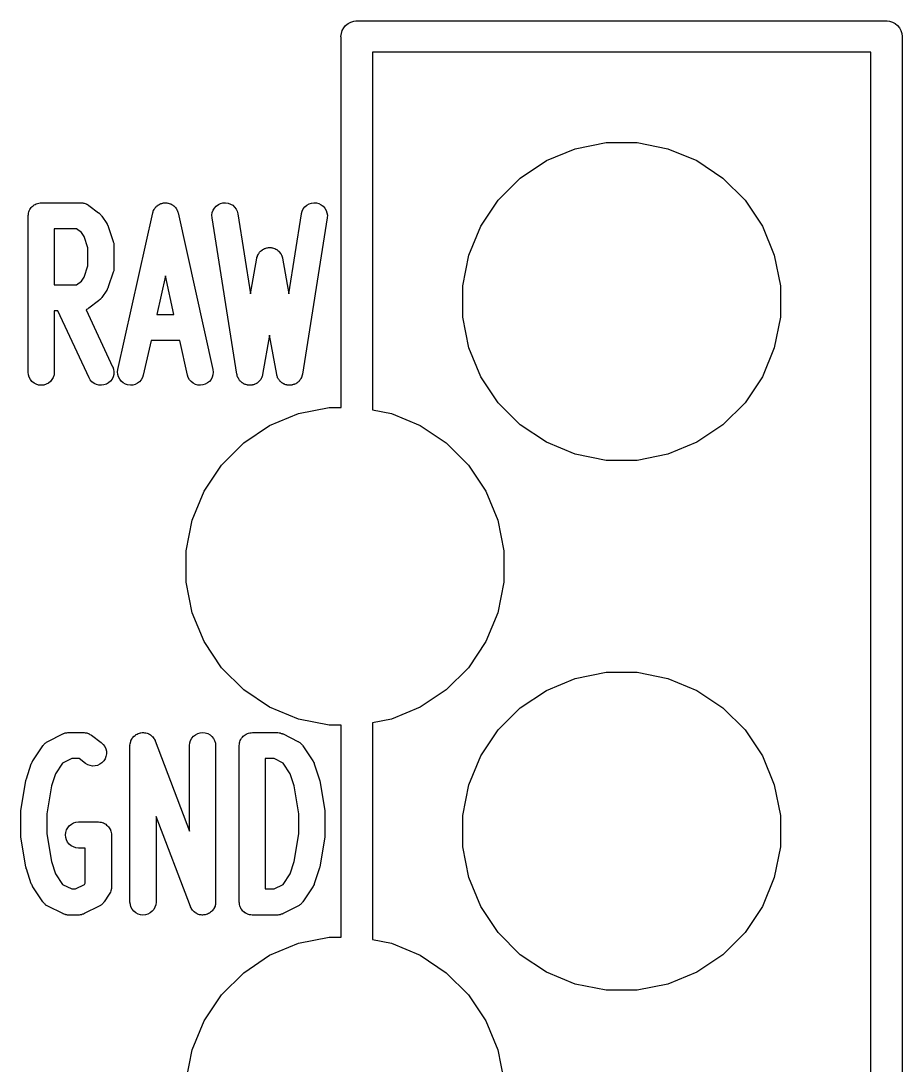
# Model space of a CAD drawing. Extents: x 85 to 230, y -161 to -76.
# Drawn here: x 207.44 to 211.67, y -80.86 to -75.86 of the extents above; entities that cross this region are included whole.
import ezdxf

# ---------------------------------------------------------------- set-up
doc = ezdxf.new("R2010")
doc.units = 0
doc.header["$MEASUREMENT"] = 0
doc.layers.add('BLACK', color=7, linetype='CONTINUOUS')

msp = doc.modelspace()

# ---------------------------------------------------------------- linework, layer by layer
at = {"layer": 'BLACK', "linetype": 'CONTINUOUS'}
for p, q in [((208.978, -75.9158), (208.982, -75.9017)), ((208.982, -75.9017), (208.989, -75.8886)), ((208.989, -75.8886), (208.998, -75.8772)), ((208.998, -75.8772), (209.01, -75.8678)), ((209.01, -75.8678), (209.023, -75.8609)), ((209.023, -75.8609), (209.037, -75.8566)), ((209.037, -75.8566), (209.048, -75.8555)), ((209.048, -75.8555), (209.052, -75.8551)), ((209.052, -75.8551), (209.055, -75.8555)), ((209.055, -75.8555), (211.588, -75.8555)), ((211.588, -75.8555), (211.592, -75.8551)), ((211.592, -75.8551), (211.595, -75.8555)), ((211.595, -75.8555), (211.606, -75.8566)), ((211.606, -75.8566), (211.621, -75.8609)), ((211.621, -75.8609), (211.634, -75.8678)), ((211.634, -75.8678), (211.645, -75.8772)), ((211.645, -75.8772), (211.654, -75.8886)), ((211.654, -75.8886), (211.661, -75.9017)), ((211.661, -75.9017), (211.666, -75.9158)), ((208.976, -75.9305), (208.978, -75.9158)), ((208.977, -75.9342), (208.976, -75.9305)), ((208.977, -77.7085), (208.977, -75.9342)), ((211.666, -75.9158), (211.667, -75.9305)), ((211.667, -75.9305), (211.667, -75.9342)), ((211.667, -75.9342), (211.667, -106.407)), ((209.127, -76.0055), (209.127, -77.7197)), ((211.517, -76.0055), (209.127, -76.0055)), ((211.517, -106.336), (211.517, -76.0055)), ((210.099, -76.4678), (210.247, -76.4385)), ((210.247, -76.4385), (210.397, -76.4385)), ((210.397, -76.4385), (210.544, -76.4678)), ((209.961, -76.5252), (210.099, -76.4678)), ((210.544, -76.4678), (210.683, -76.5252)), ((209.836, -76.6086), (209.961, -76.5252)), ((210.683, -76.5252), (210.807, -76.6086)), ((209.73, -76.7148), (209.836, -76.6086)), ((210.807, -76.6086), (210.914, -76.7148)), ((207.487, -76.7545), (207.491, -76.75)), ((207.491, -76.75), (207.495, -76.7454)), ((207.495, -76.7451), (207.5, -76.7414)), ((207.495, -76.7453), (207.495, -76.7451)), ((207.495, -76.7454), (207.495, -76.7453)), ((207.5, -76.7414), (207.504, -76.7377)), ((207.504, -76.7376), (207.505, -76.7375)), ((207.504, -76.7377), (207.504, -76.7376)), ((207.505, -76.7375), (207.51, -76.7348)), ((207.51, -76.7348), (207.515, -76.732)), ((207.515, -76.7318), (207.521, -76.7302)), ((207.515, -76.7319), (207.515, -76.7318)), ((207.515, -76.732), (207.515, -76.7319)), ((207.521, -76.7302), (207.527, -76.7285)), ((207.527, -76.7284), (207.533, -76.7279)), ((207.527, -76.7285), (207.527, -76.7284)), ((207.527, -76.7285), (207.527, -76.7285)), ((207.533, -76.7279), (207.539, -76.7273)), ((207.539, -76.7273), (207.729, -76.7273)), ((207.729, -76.7273), (207.73, -76.7273)), ((207.73, -76.7273), (207.732, -76.7275)), ((207.732, -76.7275), (207.733, -76.7274)), ((207.733, -76.7274), (207.738, -76.7281)), ((207.738, -76.7281), (207.742, -76.7287)), ((207.742, -76.7287), (207.744, -76.7291)), ((207.744, -76.7291), (207.745, -76.7293)), ((207.745, -76.7293), (207.749, -76.7309)), ((207.749, -76.7309), (207.754, -76.7323)), ((207.754, -76.7323), (207.755, -76.733)), ((207.755, -76.733), (207.756, -76.7335)), ((207.756, -76.7335), (207.76, -76.7359)), ((207.76, -76.7359), (207.765, -76.7382)), ((207.765, -76.7382), (207.766, -76.7391)), ((207.766, -76.7391), (207.767, -76.7398)), ((207.767, -76.7398), (207.814, -76.7755)), ((208.083, -76.7533), (208.086, -76.7498)), ((208.083, -76.7546), (208.083, -76.7533)), ((208.086, -76.7498), (208.089, -76.7462)), ((208.089, -76.7462), (208.09, -76.7452)), ((208.09, -76.7452), (208.091, -76.7441)), ((208.091, -76.7441), (208.095, -76.7413)), ((208.095, -76.7413), (208.099, -76.7383)), ((208.099, -76.7383), (208.1, -76.7376)), ((208.1, -76.7376), (208.101, -76.7367)), ((208.101, -76.7367), (208.105, -76.7347)), ((208.105, -76.7347), (208.109, -76.7324)), ((208.109, -76.7324), (208.111, -76.732)), ((208.111, -76.732), (208.112, -76.7313)), ((208.112, -76.7313), (208.117, -76.7301)), ((208.117, -76.7301), (208.121, -76.7287)), ((208.121, -76.7287), (208.122, -76.7285)), ((208.122, -76.7285), (208.124, -76.7281)), ((208.124, -76.7281), (208.128, -76.7278)), ((208.128, -76.7278), (208.133, -76.7273)), ((208.133, -76.7273), (208.135, -76.7274)), ((208.135, -76.7274), (208.136, -76.7273)), ((208.136, -76.7273), (208.141, -76.7279)), ((208.141, -76.7279), (208.145, -76.7283)), ((208.145, -76.7283), (208.147, -76.7287)), ((208.147, -76.7287), (208.148, -76.7289)), ((208.148, -76.7289), (208.152, -76.7304)), ((208.152, -76.7304), (208.157, -76.7316)), ((208.157, -76.7316), (208.158, -76.7323)), ((208.158, -76.7323), (208.16, -76.7328)), ((208.16, -76.7328), (208.164, -76.7351)), ((208.164, -76.7351), (208.168, -76.7372)), ((208.168, -76.7372), (208.169, -76.7381)), ((208.169, -76.7381), (208.17, -76.7388)), ((208.17, -76.7388), (208.174, -76.7419)), ((208.174, -76.7419), (208.177, -76.7447)), ((208.177, -76.7447), (208.178, -76.7458)), ((208.178, -76.7458), (208.179, -76.7468)), ((208.179, -76.7468), (208.182, -76.7505)), ((208.182, -76.7505), (208.185, -76.754)), ((208.363, -76.763), (208.37, -76.7525)), ((208.37, -76.7525), (208.378, -76.7435)), ((208.378, -76.7435), (208.388, -76.7362)), ((208.388, -76.7362), (208.399, -76.731)), ((208.399, -76.731), (208.41, -76.728)), ((208.41, -76.728), (208.423, -76.7274)), ((208.423, -76.7274), (208.435, -76.7291)), ((208.435, -76.7291), (208.446, -76.7331)), ((208.446, -76.7331), (208.457, -76.7393)), ((208.457, -76.7393), (208.466, -76.7475)), ((208.466, -76.7475), (208.473, -76.7572)), ((208.795, -76.7565), (208.803, -76.7468)), ((208.803, -76.7468), (208.812, -76.7388)), ((208.812, -76.7388), (208.823, -76.7328)), ((208.823, -76.7328), (208.834, -76.7289)), ((208.834, -76.7289), (208.846, -76.7273)), ((208.846, -76.7273), (208.859, -76.7281)), ((208.859, -76.7281), (208.87, -76.7313)), ((208.87, -76.7313), (208.881, -76.7367)), ((208.881, -76.7367), (208.891, -76.7441)), ((208.891, -76.7441), (208.899, -76.7533)), ((208.899, -76.7533), (208.905, -76.7638)), ((209.646, -76.8396), (209.73, -76.7148)), ((210.914, -76.7148), (210.997, -76.8396)), ((207.476, -76.7889), (207.477, -76.783)), ((207.476, -76.7893), (207.476, -76.7889)), ((207.476, -76.7894), (207.476, -76.7893)), ((207.476, -76.7898), (207.476, -76.7894)), ((207.476, -76.7894), (207.476, -76.7894)), ((207.476, -77.5398), (207.476, -76.7898)), ((207.477, -76.783), (207.478, -76.7772)), ((207.478, -76.7768), (207.479, -76.7712)), ((207.478, -76.777), (207.478, -76.7768)), ((207.478, -76.7772), (207.478, -76.777)), ((207.479, -76.7712), (207.481, -76.7656)), ((207.481, -76.7652), (207.484, -76.76)), ((207.481, -76.7654), (207.481, -76.7652)), ((207.481, -76.7656), (207.481, -76.7654)), ((207.484, -76.76), (207.487, -76.7548)), ((207.487, -76.7547), (207.487, -76.7545)), ((207.487, -76.7548), (207.487, -76.7547)), ((207.814, -76.7755), (207.815, -76.776)), ((207.815, -76.776), (207.818, -76.7788)), ((207.818, -76.7788), (207.821, -76.7814)), ((207.821, -76.7814), (207.823, -76.783)), ((207.823, -76.783), (207.824, -76.7844)), ((207.824, -76.7844), (207.826, -76.7877)), ((207.826, -76.7877), (207.829, -76.7908)), ((207.829, -76.7908), (207.853, -76.8266)), ((207.906, -77.5262), (208.073, -76.7762)), ((208.073, -76.7754), (208.075, -76.771)), ((208.073, -76.7762), (208.073, -76.7754)), ((208.075, -76.771), (208.076, -76.7665)), ((208.076, -76.7665), (208.077, -76.7652)), ((208.077, -76.7638), (208.08, -76.7598)), ((208.077, -76.7652), (208.077, -76.7638)), ((208.08, -76.7598), (208.082, -76.7557)), ((208.082, -76.7557), (208.083, -76.7546)), ((208.185, -76.754), (208.186, -76.7553)), ((208.186, -76.7553), (208.187, -76.7564)), ((208.187, -76.7564), (208.189, -76.7606)), ((208.189, -76.7606), (208.191, -76.7646)), ((208.191, -76.7646), (208.192, -76.766)), ((208.192, -76.766), (208.192, -76.7673)), ((208.192, -76.7673), (208.194, -76.7718)), ((208.194, -76.7718), (208.195, -76.7762)), ((208.195, -76.7762), (208.362, -77.5262)), ((208.357, -76.7865), (208.359, -76.7745)), ((208.358, -76.7987), (208.357, -76.7865)), ((208.358, -76.7996), (208.358, -76.7987)), ((208.477, -77.5496), (208.358, -76.7996)), ((208.359, -76.7745), (208.363, -76.763)), ((208.473, -76.7572), (208.478, -76.7682)), ((208.478, -76.7682), (208.482, -76.78)), ((208.482, -76.78), (208.542, -77.1631)), ((208.726, -77.1631), (208.787, -76.78)), ((208.787, -76.7791), (208.79, -76.7674)), ((208.787, -76.78), (208.787, -76.7791)), ((208.79, -76.7674), (208.795, -76.7565)), ((208.91, -76.7996), (208.791, -77.5496)), ((208.905, -76.7638), (208.909, -76.7753)), ((208.909, -76.7753), (208.911, -76.7874)), ((208.911, -76.7874), (208.91, -76.7996)), ((207.601, -76.8523), (207.601, -77.1202)), ((207.708, -76.8523), (207.601, -76.8523)), ((207.731, -76.8691), (207.708, -76.8523)), ((207.853, -76.8266), (207.853, -76.8273)), ((207.853, -76.8273), (207.854, -76.8289)), ((207.854, -76.8289), (207.855, -76.8303)), ((207.855, -76.8303), (207.857, -76.8343)), ((207.857, -76.8343), (207.859, -76.8381)), ((207.859, -76.8381), (207.859, -76.8398)), ((207.859, -76.8398), (207.86, -76.8415)), ((207.86, -76.8415), (207.884, -76.9129)), ((209.589, -76.9782), (209.646, -76.8396)), ((210.997, -76.8396), (211.054, -76.9782)), ((207.744, -76.8889), (207.731, -76.8691)), ((207.762, -76.9428), (207.744, -76.8889)), ((207.762, -77.0297), (207.762, -76.9428)), ((207.884, -76.9129), (207.884, -76.9137)), ((207.884, -76.9137), (207.885, -76.9171)), ((207.885, -76.9171), (207.886, -76.9205)), ((207.886, -76.9205), (207.886, -76.9231)), ((207.886, -76.9231), (207.887, -76.9256)), ((207.887, -76.9256), (207.887, -76.9292)), ((207.887, -76.9292), (207.887, -76.9327)), ((207.887, -76.9327), (207.887, -77.0398)), ((208.595, -76.9556), (208.599, -76.9525)), ((208.599, -76.9525), (208.6, -76.9519)), ((208.6, -76.9519), (208.601, -76.9511)), ((208.601, -76.9511), (208.605, -76.949)), ((208.605, -76.949), (208.61, -76.9466)), ((208.61, -76.9466), (208.611, -76.9462)), ((208.611, -76.9462), (208.612, -76.9457)), ((208.612, -76.9457), (208.616, -76.9444)), ((208.616, -76.9444), (208.621, -76.9429)), ((208.621, -76.9429), (208.622, -76.9428)), ((208.622, -76.9428), (208.624, -76.9425)), ((208.624, -76.9425), (208.628, -76.9421)), ((208.628, -76.9421), (208.633, -76.9416)), ((208.633, -76.9416), (208.635, -76.9417)), ((208.635, -76.9417), (208.636, -76.9416)), ((208.636, -76.9416), (208.641, -76.9422)), ((208.641, -76.9422), (208.645, -76.9426)), ((208.645, -76.9426), (208.647, -76.943)), ((208.647, -76.943), (208.648, -76.9431)), ((208.648, -76.9431), (208.652, -76.9447)), ((208.652, -76.9447), (208.657, -76.946)), ((208.657, -76.946), (208.658, -76.9466)), ((208.658, -76.9466), (208.659, -76.9469)), ((208.659, -76.9469), (208.664, -76.9494)), ((208.664, -76.9494), (208.668, -76.9516)), ((208.668, -76.9516), (208.669, -76.9524)), ((208.669, -76.9524), (208.67, -76.953)), ((208.67, -76.953), (208.674, -76.9561)), ((208.542, -77.1631), (208.573, -76.9931)), ((208.573, -76.9899), (208.575, -76.9853)), ((208.573, -76.9911), (208.573, -76.9899)), ((208.573, -76.9923), (208.573, -76.9911)), ((208.573, -76.9931), (208.573, -76.9923)), ((208.575, -76.9853), (208.576, -76.9806)), ((208.576, -76.9806), (208.577, -76.9795)), ((208.577, -76.9783), (208.58, -76.9741)), ((208.577, -76.9795), (208.577, -76.9783)), ((208.58, -76.9741), (208.582, -76.9698)), ((208.582, -76.9698), (208.583, -76.9688)), ((208.583, -76.9678), (208.586, -76.9641)), ((208.583, -76.9688), (208.583, -76.9678)), ((208.586, -76.9641), (208.589, -76.9603)), ((208.589, -76.9603), (208.59, -76.9595)), ((208.59, -76.9595), (208.591, -76.9586)), ((208.591, -76.9586), (208.595, -76.9556)), ((208.674, -76.9561), (208.678, -76.9592)), ((208.678, -76.9592), (208.678, -76.9601)), ((208.678, -76.9601), (208.679, -76.9609)), ((208.679, -76.9609), (208.682, -76.9647)), ((208.682, -76.9647), (208.685, -76.9685)), ((208.685, -76.9685), (208.686, -76.9696)), ((208.686, -76.9696), (208.687, -76.9705)), ((208.687, -76.9705), (208.689, -76.9749)), ((208.689, -76.9749), (208.691, -76.9791)), ((208.691, -76.9791), (208.692, -76.9803)), ((208.692, -76.9803), (208.692, -76.9814)), ((208.692, -76.9814), (208.694, -76.9861)), ((208.694, -76.9861), (208.695, -76.9907)), ((208.695, -76.9907), (208.695, -76.992)), ((208.695, -76.992), (208.696, -76.9931)), ((208.696, -76.9931), (208.726, -77.1631)), ((209.56, -77.1255), (209.589, -76.9782)), ((211.054, -76.9782), (211.084, -77.1255)), ((207.744, -77.0835), (207.762, -77.0297)), ((207.886, -77.0528), (207.885, -77.0561)), ((207.887, -77.0477), (207.886, -77.0502)), ((207.886, -77.0502), (207.886, -77.0528)), ((207.887, -77.0398), (207.887, -77.0407)), ((207.887, -77.0407), (207.887, -77.0442)), ((207.887, -77.0442), (207.887, -77.0477)), ((207.708, -77.1202), (207.731, -77.1034)), ((207.731, -77.1034), (207.744, -77.0835)), ((207.884, -77.0596), (207.86, -77.131)), ((207.885, -77.0561), (207.884, -77.0596)), ((208.134, -77.0779), (208.093, -77.263)), ((208.175, -77.263), (208.134, -77.0779)), ((207.601, -77.1202), (207.708, -77.1202)), ((207.853, -77.1459), (207.829, -77.1816)), ((207.854, -77.1443), (207.853, -77.1459)), ((207.855, -77.1429), (207.854, -77.1443)), ((207.856, -77.139), (207.855, -77.1429)), ((207.858, -77.1351), (207.856, -77.139)), ((207.859, -77.1334), (207.858, -77.1351)), ((207.86, -77.1318), (207.859, -77.1334)), ((207.86, -77.131), (207.86, -77.1318)), ((209.56, -77.2756), (209.56, -77.1255)), ((211.084, -77.1255), (211.084, -77.2756)), ((207.814, -77.1969), (207.767, -77.2327)), ((207.817, -77.1942), (207.814, -77.1969)), ((207.821, -77.1917), (207.817, -77.1942)), ((207.822, -77.1901), (207.821, -77.1917)), ((207.823, -77.1887), (207.822, -77.1901)), ((207.826, -77.1854), (207.823, -77.1887)), ((207.828, -77.1823), (207.826, -77.1854)), ((207.829, -77.1816), (207.828, -77.1823)), ((207.618, -77.2452), (207.601, -77.2452)), ((207.601, -77.2452), (207.601, -77.5398)), ((207.768, -77.5662), (207.618, -77.2452)), ((207.756, -77.2394), (207.754, -77.2398)), ((207.754, -77.2398), (207.754, -77.2401)), ((207.754, -77.2401), (207.881, -77.5134)), ((207.76, -77.2369), (207.756, -77.2394)), ((207.764, -77.2347), (207.76, -77.2369)), ((207.765, -77.2339), (207.764, -77.2347)), ((207.766, -77.2332), (207.765, -77.2339)), ((207.767, -77.2327), (207.766, -77.2332)), ((208.093, -77.263), (208.175, -77.263)), ((209.589, -77.4228), (209.56, -77.2756)), ((211.084, -77.2756), (211.054, -77.4228)), ((208.065, -77.388), (208.028, -77.5534)), ((208.203, -77.388), (208.065, -77.388)), ((208.24, -77.5534), (208.203, -77.388)), ((208.634, -77.3612), (208.6, -77.5507)), ((208.668, -77.5507), (208.634, -77.3612)), ((209.646, -77.5615), (209.589, -77.4228)), ((211.054, -77.4228), (210.997, -77.5615)), ((207.478, -77.5519), (207.476, -77.5398)), ((207.481, -77.5636), (207.478, -77.5519)), ((207.6, -77.5528), (207.596, -77.5644)), ((207.601, -77.5407), (207.6, -77.5528)), ((207.601, -77.5398), (207.601, -77.5407)), ((207.881, -77.5134), (207.882, -77.5142)), ((207.882, -77.5142), (207.885, -77.5257)), ((207.886, -77.55), (207.883, -77.5618)), ((207.885, -77.5257), (207.887, -77.5378)), ((207.887, -77.5378), (207.886, -77.55)), ((207.905, -77.5383), (207.906, -77.5262)), ((207.906, -77.5505), (207.905, -77.5383)), ((207.909, -77.5623), (207.906, -77.5505)), ((208.028, -77.5542), (208.024, -77.5657)), ((208.028, -77.5534), (208.028, -77.5542)), ((208.244, -77.5649), (208.24, -77.5534)), ((208.362, -77.5514), (208.359, -77.5631)), ((208.362, -77.5262), (208.362, -77.5271)), ((208.362, -77.5271), (208.363, -77.5392)), ((208.363, -77.5392), (208.362, -77.5514)), ((208.478, -77.5513), (208.477, -77.5496)), ((208.478, -77.5531), (208.478, -77.5513)), ((208.479, -77.5572), (208.478, -77.5531)), ((208.6, -77.5533), (208.599, -77.5551)), ((208.6, -77.5507), (208.6, -77.5516)), ((208.6, -77.5516), (208.6, -77.5533)), ((208.668, -77.5525), (208.668, -77.5507)), ((208.669, -77.5543), (208.668, -77.5525)), ((208.67, -77.5583), (208.669, -77.5543)), ((208.79, -77.554), (208.789, -77.5581)), ((208.791, -77.5505), (208.79, -77.5522)), ((208.79, -77.5522), (208.79, -77.554)), ((208.791, -77.5496), (208.791, -77.5505)), ((207.487, -77.5744), (207.481, -77.5636)), ((207.494, -77.5838), (207.487, -77.5744)), ((207.504, -77.5916), (207.494, -77.5838)), ((207.515, -77.5974), (207.504, -77.5916)), ((207.526, -77.601), (207.515, -77.5974)), ((207.538, -77.6023), (207.526, -77.601)), ((207.551, -77.6012), (207.538, -77.6023)), ((207.562, -77.5977), (207.551, -77.6012)), ((207.573, -77.5921), (207.562, -77.5977)), ((207.583, -77.5844), (207.573, -77.5921)), ((207.59, -77.5751), (207.583, -77.5844)), ((207.596, -77.5644), (207.59, -77.5751)), ((207.774, -77.5767), (207.768, -77.5662)), ((207.782, -77.5858), (207.774, -77.5767)), ((207.792, -77.5932), (207.782, -77.5858)), ((207.803, -77.5985), (207.792, -77.5932)), ((207.815, -77.6015), (207.803, -77.5985)), ((207.827, -77.6022), (207.815, -77.6015)), ((207.839, -77.6006), (207.827, -77.6022)), ((207.851, -77.5966), (207.839, -77.6006)), ((207.861, -77.5905), (207.851, -77.5966)), ((207.87, -77.5824), (207.861, -77.5905)), ((207.878, -77.5727), (207.87, -77.5824)), ((207.883, -77.5618), (207.878, -77.5727)), ((207.915, -77.5732), (207.909, -77.5623)), ((207.922, -77.5828), (207.915, -77.5732)), ((207.931, -77.5908), (207.922, -77.5828)), ((207.942, -77.5968), (207.931, -77.5908)), ((207.953, -77.6007), (207.942, -77.5968)), ((207.966, -77.6023), (207.953, -77.6007)), ((207.978, -77.6014), (207.966, -77.6023)), ((207.989, -77.5983), (207.978, -77.6014)), ((208, -77.5929), (207.989, -77.5983)), ((208.01, -77.5855), (208, -77.5929)), ((208.018, -77.5763), (208.01, -77.5855)), ((208.024, -77.5657), (208.018, -77.5763)), ((208.25, -77.5756), (208.244, -77.5649)), ((208.257, -77.5849), (208.25, -77.5756)), ((208.267, -77.5924), (208.257, -77.5849)), ((208.278, -77.598), (208.267, -77.5924)), ((208.29, -77.6013), (208.278, -77.598)), ((208.302, -77.6023), (208.29, -77.6013)), ((208.314, -77.6009), (208.302, -77.6023)), ((208.325, -77.5972), (208.314, -77.6009)), ((208.336, -77.5913), (208.325, -77.5972)), ((208.345, -77.5834), (208.336, -77.5913)), ((208.353, -77.5739), (208.345, -77.5834)), ((208.359, -77.5631), (208.353, -77.5739)), ((208.48, -77.5614), (208.479, -77.5572)), ((208.481, -77.563), (208.48, -77.5614)), ((208.482, -77.5647), (208.481, -77.563)), ((208.484, -77.5685), (208.482, -77.5647)), ((208.486, -77.5724), (208.484, -77.5685)), ((208.487, -77.5738), (208.486, -77.5724)), ((208.487, -77.5754), (208.487, -77.5738)), ((208.49, -77.5787), (208.487, -77.5754)), ((208.493, -77.5821), (208.49, -77.5787)), ((208.494, -77.5833), (208.493, -77.5821)), ((208.495, -77.5847), (208.494, -77.5833)), ((208.499, -77.5874), (208.495, -77.5847)), ((208.502, -77.5902), (208.499, -77.5874)), ((208.503, -77.5912), (208.502, -77.5902)), ((208.505, -77.5923), (208.503, -77.5912)), ((208.509, -77.5943), (208.505, -77.5923)), ((208.512, -77.5964), (208.509, -77.5943)), ((208.514, -77.597), (208.512, -77.5964)), ((208.516, -77.5979), (208.514, -77.597)), ((208.52, -77.5991), (208.516, -77.5979)), ((208.524, -77.6005), (208.52, -77.5991)), ((208.526, -77.6008), (208.524, -77.6005)), ((208.527, -77.6013), (208.526, -77.6008)), ((208.532, -77.6016), (208.527, -77.6013)), ((208.536, -77.6022), (208.532, -77.6016)), ((208.538, -77.6021), (208.536, -77.6022)), ((208.54, -77.6023), (208.538, -77.6021)), ((208.544, -77.6018), (208.54, -77.6023)), ((208.548, -77.6016), (208.544, -77.6018)), ((208.55, -77.6011), (208.548, -77.6016)), ((208.552, -77.6009), (208.55, -77.6011)), ((208.556, -77.5996), (208.552, -77.6009)), ((208.56, -77.5986), (208.556, -77.5996)), ((208.562, -77.5978), (208.56, -77.5986)), ((208.563, -77.5973), (208.562, -77.5978)), ((208.567, -77.5952), (208.563, -77.5973)), ((208.571, -77.5934), (208.567, -77.5952)), ((208.572, -77.5923), (208.571, -77.5934)), ((208.574, -77.5914), (208.572, -77.5923)), ((208.577, -77.5886), (208.574, -77.5914)), ((208.581, -77.5861), (208.577, -77.5886)), ((208.582, -77.5847), (208.581, -77.5861)), ((208.583, -77.5836), (208.582, -77.5847)), ((208.586, -77.5802), (208.583, -77.5836)), ((208.589, -77.577), (208.586, -77.5802)), ((208.59, -77.5755), (208.589, -77.577)), ((208.591, -77.5741), (208.59, -77.5755)), ((208.593, -77.5703), (208.591, -77.5741)), ((208.595, -77.5666), (208.593, -77.5703)), ((208.596, -77.5649), (208.595, -77.5666)), ((208.597, -77.5633), (208.596, -77.5649)), ((208.598, -77.5592), (208.597, -77.5633)), ((208.599, -77.5551), (208.598, -77.5592)), ((208.671, -77.5625), (208.67, -77.5583)), ((208.672, -77.5641), (208.671, -77.5625)), ((208.672, -77.5658), (208.672, -77.5641)), ((208.675, -77.5695), (208.672, -77.5658)), ((208.677, -77.5734), (208.675, -77.5695)), ((208.678, -77.5748), (208.677, -77.5734)), ((208.679, -77.5763), (208.678, -77.5748)), ((208.681, -77.5796), (208.679, -77.5763)), ((208.684, -77.583), (208.681, -77.5796)), ((208.685, -77.5841), (208.684, -77.583)), ((208.687, -77.5855), (208.685, -77.5841)), ((208.69, -77.5881), (208.687, -77.5855)), ((208.693, -77.5909), (208.69, -77.5881)), ((208.695, -77.5918), (208.693, -77.5909)), ((208.696, -77.5929), (208.695, -77.5918)), ((208.7, -77.5948), (208.696, -77.5929)), ((208.704, -77.5969), (208.7, -77.5948)), ((208.706, -77.5975), (208.704, -77.5969)), ((208.707, -77.5983), (208.706, -77.5975)), ((208.711, -77.5994), (208.707, -77.5983)), ((208.716, -77.6008), (208.711, -77.5994)), ((208.717, -77.601), (208.716, -77.6008)), ((208.719, -77.6015), (208.717, -77.601)), ((208.723, -77.6017), (208.719, -77.6015)), ((208.728, -77.6023), (208.723, -77.6017)), ((208.729, -77.6021), (208.728, -77.6023)), ((208.731, -77.6023), (208.729, -77.6021)), ((208.736, -77.6017), (208.731, -77.6023)), ((208.74, -77.6014), (208.736, -77.6017)), ((208.742, -77.6009), (208.74, -77.6014)), ((208.743, -77.6007), (208.742, -77.6009)), ((208.747, -77.5993), (208.743, -77.6007)), ((208.752, -77.5982), (208.747, -77.5993)), ((208.753, -77.5974), (208.752, -77.5982)), ((208.755, -77.5968), (208.753, -77.5974)), ((208.759, -77.5947), (208.755, -77.5968)), ((208.763, -77.5928), (208.759, -77.5947)), ((208.764, -77.5916), (208.763, -77.5928)), ((208.766, -77.5908), (208.764, -77.5916)), ((208.769, -77.5879), (208.766, -77.5908)), ((208.772, -77.5853), (208.769, -77.5879)), ((208.773, -77.5839), (208.772, -77.5853)), ((208.775, -77.5828), (208.773, -77.5839)), ((208.777, -77.5794), (208.775, -77.5828)), ((208.78, -77.5761), (208.777, -77.5794)), ((208.781, -77.5745), (208.78, -77.5761)), ((208.782, -77.5731), (208.781, -77.5745)), ((208.784, -77.5693), (208.782, -77.5731)), ((208.786, -77.5655), (208.784, -77.5693)), ((208.787, -77.5638), (208.786, -77.5655)), ((208.788, -77.5622), (208.787, -77.5638)), ((208.789, -77.5581), (208.788, -77.5622)), ((209.73, -77.6863), (209.646, -77.5615)), ((210.997, -77.5615), (210.914, -77.6863)), ((209.836, -77.7924), (209.73, -77.6863)), ((210.914, -77.6863), (210.807, -77.7924)), ((208.634, -77.7952), (208.773, -77.7378)), ((208.773, -77.7378), (208.92, -77.7085)), ((208.92, -77.7085), (208.977, -77.7085)), ((209.127, -77.7197), (209.218, -77.7378)), ((209.218, -77.7378), (209.356, -77.7952)), ((208.51, -77.8786), (208.634, -77.7952)), ((209.356, -77.7952), (209.481, -77.8786)), ((209.961, -77.8758), (209.836, -77.7924)), ((210.807, -77.7924), (210.683, -77.8758)), ((208.403, -77.9848), (208.51, -77.8786)), ((209.481, -77.8786), (209.587, -77.9848)), ((210.099, -77.9332), (209.961, -77.8758)), ((210.683, -77.8758), (210.544, -77.9332)), ((210.247, -77.9625), (210.099, -77.9332)), ((210.544, -77.9332), (210.397, -77.9625)), ((208.32, -78.1096), (208.403, -77.9848)), ((209.587, -77.9848), (209.671, -78.1096)), ((210.397, -77.9625), (210.247, -77.9625)), ((208.263, -78.2482), (208.32, -78.1096)), ((209.671, -78.1096), (209.728, -78.2482)), ((208.233, -78.3955), (208.263, -78.2482)), ((209.728, -78.2482), (209.757, -78.3955)), ((208.233, -78.5456), (208.233, -78.3955)), ((209.757, -78.3955), (209.757, -78.5456)), ((208.263, -78.6928), (208.233, -78.5456)), ((209.757, -78.5456), (209.728, -78.6928)), ((208.32, -78.8315), (208.263, -78.6928)), ((209.728, -78.6928), (209.671, -78.8315)), ((208.403, -78.9563), (208.32, -78.8315)), ((209.671, -78.8315), (209.587, -78.9563)), ((208.51, -79.0624), (208.403, -78.9563)), ((209.587, -78.9563), (209.481, -79.0624)), ((210.099, -79.0078), (210.247, -78.9785)), ((210.247, -78.9785), (210.397, -78.9785)), ((210.397, -78.9785), (210.544, -79.0078)), ((209.961, -79.0652), (210.099, -79.0078)), ((210.544, -79.0078), (210.683, -79.0652)), ((208.634, -79.1458), (208.51, -79.0624)), ((209.481, -79.0624), (209.356, -79.1458)), ((209.836, -79.1486), (209.961, -79.0652)), ((210.683, -79.0652), (210.807, -79.1486)), ((208.773, -79.2032), (208.634, -79.1458)), ((209.356, -79.1458), (209.218, -79.2032)), ((209.73, -79.2548), (209.836, -79.1486)), ((210.807, -79.1486), (210.914, -79.2548)), ((208.92, -79.2325), (208.773, -79.2032)), ((209.218, -79.2032), (209.127, -79.2213)), ((208.977, -79.2325), (208.92, -79.2325)), ((208.977, -80.2485), (208.977, -79.2325)), ((209.127, -79.2213), (209.127, -80.2597)), ((209.646, -79.3796), (209.73, -79.2548)), ((210.914, -79.2548), (210.997, -79.3796)), ((207.57, -79.3096), (207.642, -79.2739)), ((207.642, -79.2739), (207.643, -79.2735)), ((207.643, -79.2735), (207.644, -79.2729)), ((207.644, -79.2729), (207.646, -79.272)), ((207.646, -79.272), (207.65, -79.2708)), ((207.65, -79.2708), (207.654, -79.2693)), ((207.654, -79.2693), (207.656, -79.269)), ((207.656, -79.269), (207.658, -79.2685)), ((207.658, -79.2685), (207.662, -79.2681)), ((207.662, -79.2681), (207.666, -79.2674)), ((207.666, -79.2674), (207.668, -79.2675)), ((207.668, -79.2675), (207.67, -79.2673)), ((207.67, -79.2673), (207.741, -79.2673)), ((207.741, -79.2673), (207.742, -79.2673)), ((207.742, -79.2673), (207.743, -79.2675)), ((207.743, -79.2675), (207.745, -79.2674)), ((207.745, -79.2674), (207.749, -79.2681)), ((207.749, -79.2681), (207.754, -79.2687)), ((207.754, -79.2687), (207.755, -79.2691)), ((207.755, -79.2691), (207.757, -79.2693)), ((207.757, -79.2693), (207.761, -79.2709)), ((207.761, -79.2709), (207.766, -79.2723)), ((207.766, -79.2723), (207.767, -79.273)), ((207.767, -79.273), (207.768, -79.2735)), ((207.768, -79.2735), (207.772, -79.2759)), ((207.772, -79.2759), (207.777, -79.2782)), ((207.777, -79.2782), (207.778, -79.2791)), ((207.778, -79.2791), (207.779, -79.2798)), ((207.779, -79.2798), (207.826, -79.3155)), ((207.968, -79.3102), (207.969, -79.3052)), ((207.969, -79.3052), (207.97, -79.3044)), ((207.97, -79.3036), (207.973, -79.2991)), ((207.97, -79.3044), (207.97, -79.3036)), ((207.973, -79.2991), (207.975, -79.2945)), ((207.975, -79.2945), (207.976, -79.2938)), ((207.976, -79.2931), (207.98, -79.2892)), ((207.976, -79.2938), (207.976, -79.2931)), ((207.98, -79.2892), (207.983, -79.2851)), ((207.983, -79.2851), (207.984, -79.2846)), ((207.984, -79.284), (207.989, -79.2808)), ((207.984, -79.2846), (207.984, -79.284)), ((207.989, -79.2808), (207.993, -79.2775)), ((207.993, -79.2771), (207.994, -79.2766)), ((207.993, -79.2775), (207.993, -79.2771)), ((207.994, -79.2766), (207.999, -79.2743)), ((207.999, -79.2743), (208.004, -79.2718)), ((208.004, -79.2716), (208.005, -79.2712)), ((208.004, -79.2718), (208.004, -79.2716)), ((208.005, -79.2712), (208.01, -79.2699)), ((208.01, -79.2699), (208.015, -79.2684)), ((208.015, -79.2684), (208.016, -79.2683)), ((208.016, -79.2683), (208.017, -79.2681)), ((208.017, -79.2681), (208.022, -79.2678)), ((208.022, -79.2678), (208.027, -79.2673)), ((208.027, -79.2673), (208.028, -79.2674)), ((208.028, -79.2674), (208.029, -79.2673)), ((208.029, -79.2673), (208.034, -79.268)), ((208.034, -79.268), (208.039, -79.2686)), ((208.039, -79.2686), (208.04, -79.2688)), ((208.04, -79.2688), (208.041, -79.2689)), ((208.041, -79.2689), (208.046, -79.2706)), ((208.046, -79.2706), (208.051, -79.2722)), ((208.051, -79.2722), (208.052, -79.2726)), ((208.052, -79.2726), (208.053, -79.2729)), ((208.053, -79.2729), (208.057, -79.2755)), ((208.057, -79.2755), (208.062, -79.278)), ((208.062, -79.278), (208.063, -79.2785)), ((208.063, -79.2785), (208.063, -79.2789)), ((208.063, -79.2789), (208.067, -79.2824)), ((208.067, -79.2824), (208.071, -79.2858)), ((208.071, -79.2858), (208.072, -79.2864)), ((208.072, -79.2864), (208.072, -79.287)), ((208.072, -79.287), (208.076, -79.2911)), ((208.076, -79.2911), (208.079, -79.2952)), ((208.079, -79.2952), (208.079, -79.296)), ((208.079, -79.296), (208.08, -79.2966)), ((208.08, -79.2966), (208.082, -79.3013)), ((208.082, -79.3013), (208.085, -79.306)), ((208.085, -79.306), (208.085, -79.3068)), ((208.085, -79.3068), (208.085, -79.3075)), ((208.252, -79.3168), (208.255, -79.3052)), ((208.255, -79.3052), (208.261, -79.2945)), ((208.261, -79.2945), (208.269, -79.2851)), ((208.269, -79.2851), (208.278, -79.2775)), ((208.278, -79.2775), (208.289, -79.2718)), ((208.289, -79.2718), (208.301, -79.2684)), ((208.301, -79.2684), (208.313, -79.2673)), ((208.313, -79.2673), (208.325, -79.2686)), ((208.325, -79.2686), (208.337, -79.2722)), ((208.337, -79.2722), (208.348, -79.278)), ((208.348, -79.278), (208.357, -79.2858)), ((208.357, -79.2858), (208.365, -79.2952)), ((208.365, -79.2952), (208.37, -79.306)), ((208.37, -79.306), (208.374, -79.3177)), ((208.491, -79.3112), (208.493, -79.3056)), ((208.493, -79.3052), (208.496, -79.3)), ((208.493, -79.3054), (208.493, -79.3052)), ((208.493, -79.3056), (208.493, -79.3054)), ((208.496, -79.3), (208.499, -79.2948)), ((208.499, -79.2945), (208.503, -79.29)), ((208.499, -79.2947), (208.499, -79.2945)), ((208.499, -79.2948), (208.499, -79.2947)), ((208.503, -79.29), (208.507, -79.2854)), ((208.507, -79.2851), (208.512, -79.2814)), ((208.507, -79.2853), (208.507, -79.2851)), ((208.507, -79.2854), (208.507, -79.2853)), ((208.512, -79.2814), (208.516, -79.2777)), ((208.516, -79.2776), (208.517, -79.2775)), ((208.516, -79.2777), (208.516, -79.2776)), ((208.517, -79.2775), (208.522, -79.2748)), ((208.522, -79.2748), (208.527, -79.272)), ((208.527, -79.2718), (208.533, -79.2702)), ((208.527, -79.2719), (208.527, -79.2718)), ((208.527, -79.272), (208.527, -79.2719)), ((208.533, -79.2702), (208.539, -79.2685)), ((208.539, -79.2684), (208.545, -79.2679)), ((208.539, -79.2685), (208.539, -79.2684)), ((208.539, -79.2685), (208.539, -79.2685)), ((208.545, -79.2679), (208.551, -79.2673)), ((208.551, -79.2673), (208.67, -79.2673)), ((208.67, -79.2673), (208.671, -79.2673)), ((208.671, -79.2673), (208.672, -79.2675)), ((208.672, -79.2675), (208.674, -79.2675)), ((208.674, -79.2675), (208.679, -79.2682)), ((208.679, -79.2682), (208.683, -79.2687)), ((208.683, -79.2687), (208.685, -79.2692)), ((208.685, -79.2692), (208.686, -79.2695)), ((208.686, -79.2695), (208.69, -79.2711)), ((208.69, -79.2711), (208.694, -79.2723)), ((208.694, -79.2723), (208.696, -79.2732)), ((208.696, -79.2732), (208.698, -79.2739)), ((208.698, -79.2739), (208.769, -79.3096)), ((207.499, -79.4023), (207.546, -79.3308)), ((207.546, -79.3308), (207.547, -79.3301)), ((207.547, -79.3301), (207.549, -79.3274)), ((207.549, -79.3274), (207.551, -79.3245)), ((207.551, -79.3245), (207.553, -79.3227)), ((207.553, -79.3227), (207.555, -79.3208)), ((207.555, -79.3208), (207.557, -79.3186)), ((207.557, -79.3186), (207.56, -79.3161)), ((207.56, -79.3161), (207.562, -79.3147)), ((207.562, -79.3147), (207.564, -79.3132)), ((207.564, -79.3132), (207.567, -79.3115)), ((207.567, -79.3115), (207.57, -79.3096)), ((207.826, -79.3155), (207.827, -79.316)), ((207.827, -79.316), (207.836, -79.3244)), ((207.836, -79.3244), (207.843, -79.3343)), ((207.843, -79.3343), (207.848, -79.3454)), ((207.848, -79.3454), (207.851, -79.3573)), ((207.964, -79.3272), (207.965, -79.322)), ((207.965, -79.3281), (207.964, -79.3272)), ((207.964, -79.3289), (207.965, -79.3281)), ((207.964, -79.3298), (207.964, -79.3289)), ((207.964, -80.0798), (207.964, -79.3298)), ((207.965, -79.322), (207.966, -79.3168)), ((207.966, -79.3152), (207.968, -79.3102)), ((207.966, -79.316), (207.966, -79.3152)), ((207.966, -79.3168), (207.966, -79.316)), ((208.085, -79.3075), (208.25, -79.7402)), ((208.25, -79.3289), (208.252, -79.3168)), ((208.25, -79.3298), (208.25, -79.3289)), ((208.25, -79.7402), (208.25, -79.3298)), ((208.374, -79.3177), (208.375, -79.3298)), ((208.375, -79.3298), (208.375, -80.0798)), ((208.488, -79.3289), (208.489, -79.323)), ((208.488, -79.3293), (208.488, -79.3289)), ((208.488, -79.3294), (208.488, -79.3293)), ((208.488, -79.3298), (208.488, -79.3294)), ((208.488, -79.3294), (208.488, -79.3294)), ((208.488, -80.0798), (208.488, -79.3298)), ((208.489, -79.323), (208.49, -79.3172)), ((208.49, -79.3168), (208.491, -79.3112)), ((208.49, -79.317), (208.49, -79.3168)), ((208.49, -79.3172), (208.49, -79.317)), ((208.769, -79.3096), (208.77, -79.31)), ((208.77, -79.31), (208.773, -79.3119)), ((208.773, -79.3119), (208.776, -79.3136)), ((208.776, -79.3136), (208.778, -79.3153)), ((208.778, -79.3153), (208.78, -79.3166)), ((208.78, -79.3166), (208.783, -79.3191)), ((208.783, -79.3191), (208.785, -79.3214)), ((208.785, -79.3214), (208.787, -79.3234)), ((208.787, -79.3234), (208.789, -79.3251)), ((208.789, -79.3251), (208.791, -79.3281)), ((208.791, -79.3281), (208.793, -79.3308)), ((208.793, -79.3308), (208.841, -79.4023)), ((207.495, -79.4092), (207.497, -79.4053)), ((207.497, -79.4053), (207.498, -79.4038)), ((207.498, -79.4038), (207.499, -79.4023)), ((207.685, -79.3923), (207.641, -79.414)), ((207.72, -79.3923), (207.685, -79.3923)), ((207.751, -79.4155), (207.72, -79.3923)), ((207.839, -79.4034), (207.83, -79.4123)), ((207.845, -79.393), (207.839, -79.4034)), ((207.849, -79.3815), (207.845, -79.393)), ((207.851, -79.3695), (207.849, -79.3815)), ((207.851, -79.3573), (207.851, -79.3695)), ((208.613, -79.3923), (208.613, -80.0173)), ((208.655, -79.3923), (208.613, -79.3923)), ((208.698, -79.414), (208.655, -79.3923)), ((208.841, -79.4023), (208.841, -79.403)), ((208.841, -79.403), (208.842, -79.4046)), ((208.842, -79.4046), (208.843, -79.406)), ((208.843, -79.406), (208.845, -79.41)), ((209.589, -79.5182), (209.646, -79.3796)), ((210.997, -79.3796), (211.054, -79.5182)), ((207.468, -79.4886), (207.491, -79.4172)), ((207.491, -79.4172), (207.492, -79.4163)), ((207.492, -79.4147), (207.493, -79.413)), ((207.492, -79.4163), (207.492, -79.4147)), ((207.493, -79.413), (207.495, -79.4092)), ((207.641, -79.414), (207.607, -79.4646)), ((207.762, -79.4218), (207.751, -79.4155)), ((207.773, -79.426), (207.762, -79.4218)), ((207.785, -79.4279), (207.773, -79.426)), ((207.797, -79.4274), (207.785, -79.4279)), ((207.809, -79.4246), (207.797, -79.4274)), ((207.82, -79.4195), (207.809, -79.4246)), ((207.83, -79.4123), (207.82, -79.4195)), ((208.732, -79.4646), (208.698, -79.414)), ((208.845, -79.41), (208.847, -79.4138)), ((208.847, -79.4138), (208.847, -79.4155)), ((208.847, -79.4155), (208.848, -79.4172)), ((208.848, -79.4172), (208.872, -79.4886)), ((207.441, -79.6409), (207.465, -79.4981)), ((207.465, -79.4972), (207.467, -79.493)), ((207.465, -79.4981), (207.465, -79.4972)), ((207.467, -79.493), (207.468, -79.4886)), ((207.607, -79.4646), (207.588, -79.5235)), ((208.752, -79.5235), (208.732, -79.4646)), ((208.872, -79.4886), (208.872, -79.4894)), ((208.872, -79.4894), (208.873, -79.4938)), ((208.873, -79.4938), (208.874, -79.4981)), ((208.874, -79.4981), (208.898, -79.6409)), ((207.588, -79.5235), (207.566, -79.6564)), ((208.774, -79.6564), (208.752, -79.5235)), ((209.56, -79.6655), (209.589, -79.5182)), ((211.054, -79.5182), (211.084, -79.6655)), ((207.441, -79.6457), (207.441, -79.6409)), ((207.441, -79.6504), (207.441, -79.6457)), ((207.441, -79.6512), (207.441, -79.6504)), ((207.441, -79.7584), (207.441, -79.6512)), ((207.566, -79.6564), (207.566, -79.7532)), ((208.774, -79.7532), (208.774, -79.6564)), ((208.898, -79.6409), (208.898, -79.6418)), ((208.898, -79.6418), (208.898, -79.6465)), ((208.898, -79.6465), (208.899, -79.6512)), ((208.899, -79.6512), (208.899, -79.7584)), ((207.673, -79.714), (207.683, -79.7063)), ((207.683, -79.7063), (207.694, -79.7006)), ((207.694, -79.7006), (207.705, -79.6971)), ((207.705, -79.6971), (207.717, -79.6959)), ((207.717, -79.6959), (207.813, -79.6959)), ((207.813, -79.6959), (207.813, -79.6959)), ((207.813, -79.6959), (207.813, -79.6959)), ((207.813, -79.6959), (207.813, -79.6959)), ((207.813, -79.6959), (207.814, -79.6959)), ((207.814, -79.6959), (207.819, -79.6965)), ((207.819, -79.6965), (207.825, -79.6971)), ((207.825, -79.6971), (207.825, -79.6972)), ((207.825, -79.6972), (207.826, -79.6972)), ((207.826, -79.6972), (207.831, -79.699)), ((207.831, -79.699), (207.837, -79.7008)), ((207.837, -79.7008), (207.837, -79.7009)), ((207.837, -79.7009), (207.837, -79.7009)), ((207.837, -79.7009), (207.842, -79.7038)), ((207.842, -79.7038), (207.848, -79.7066)), ((207.848, -79.7066), (207.848, -79.7067)), ((207.848, -79.7067), (207.848, -79.7068)), ((207.848, -79.7068), (207.852, -79.7106)), ((208.254, -80.102), (208.089, -79.6694)), ((208.089, -79.6694), (208.089, -80.0798)), ((209.56, -79.8156), (209.56, -79.6655)), ((211.084, -79.6655), (211.084, -79.8156)), ((207.566, -79.7532), (207.588, -79.8861)), ((207.655, -79.7579), (207.656, -79.7458)), ((207.656, -79.7458), (207.66, -79.7341)), ((207.66, -79.7341), (207.666, -79.7234)), ((207.666, -79.7234), (207.673, -79.714)), ((207.852, -79.7106), (207.857, -79.7143)), ((207.857, -79.7143), (207.857, -79.7145)), ((207.857, -79.7145), (207.857, -79.7146)), ((207.857, -79.7146), (207.861, -79.7192)), ((207.861, -79.7192), (207.865, -79.7238)), ((207.865, -79.7238), (207.865, -79.724)), ((207.865, -79.724), (207.865, -79.7241)), ((207.865, -79.7241), (207.868, -79.7294)), ((207.868, -79.7294), (207.87, -79.7345)), ((207.87, -79.7345), (207.87, -79.7348)), ((207.87, -79.7348), (207.871, -79.735)), ((207.871, -79.735), (207.872, -79.7406)), ((207.872, -79.7406), (207.874, -79.7462)), ((207.874, -79.7462), (207.874, -79.7464)), ((207.874, -79.7464), (207.874, -79.7467)), ((207.874, -79.7467), (207.875, -79.7525)), ((207.875, -79.7525), (207.875, -79.7584)), ((208.752, -79.8861), (208.774, -79.7532)), ((207.441, -79.7631), (207.441, -79.7584)), ((207.441, -79.7678), (207.441, -79.7631)), ((207.441, -79.7686), (207.441, -79.7678)), ((207.465, -79.9115), (207.441, -79.7686)), ((207.656, -79.7701), (207.655, -79.7579)), ((207.659, -79.7818), (207.656, -79.7701)), ((207.665, -79.7926), (207.659, -79.7818)), ((207.673, -79.8021), (207.665, -79.7926)), ((207.682, -79.8099), (207.673, -79.8021)), ((207.875, -79.7584), (207.875, -80.0084)), ((208.898, -79.7686), (208.874, -79.9115)), ((208.899, -79.7592), (208.898, -79.7639)), ((208.898, -79.7639), (208.898, -79.7686)), ((208.899, -79.7584), (208.899, -79.7592)), ((207.693, -79.8158), (207.682, -79.8099)), ((207.704, -79.8195), (207.693, -79.8158)), ((207.717, -79.8209), (207.704, -79.8195)), ((207.75, -79.8209), (207.717, -79.8209)), ((207.717, -79.8209), (207.717, -79.8209)), ((207.75, -79.9894), (207.75, -79.8209)), ((209.589, -79.9628), (209.56, -79.8156)), ((211.084, -79.8156), (211.054, -79.9628)), ((207.588, -79.8861), (207.607, -79.9449)), ((208.732, -79.9449), (208.752, -79.8861)), ((207.466, -79.9158), (207.465, -79.9115)), ((207.467, -79.9202), (207.466, -79.9158)), ((207.468, -79.921), (207.467, -79.9202)), ((207.491, -79.9924), (207.468, -79.921)), ((207.607, -79.9449), (207.641, -79.9956)), ((208.698, -79.9956), (208.732, -79.9449)), ((208.872, -79.921), (208.848, -79.9924)), ((208.873, -79.9166), (208.872, -79.921)), ((208.874, -79.9124), (208.873, -79.9166)), ((208.874, -79.9115), (208.874, -79.9124)), ((207.492, -79.994), (207.491, -79.9924)), ((207.493, -79.9958), (207.492, -79.994)), ((207.495, -79.9996), (207.493, -79.9958)), ((207.496, -80.0036), (207.495, -79.9996)), ((207.497, -80.005), (207.496, -80.0036)), ((207.498, -80.0066), (207.497, -80.005)), ((207.499, -80.0073), (207.498, -80.0066)), ((207.546, -80.0787), (207.499, -80.0073)), ((207.641, -79.9956), (207.685, -80.0173)), ((207.703, -80.0173), (207.746, -79.9956)), ((207.746, -79.9956), (207.75, -79.9894)), ((208.655, -80.0173), (208.698, -79.9956)), ((208.841, -80.0073), (208.793, -80.0787)), ((208.842, -80.0057), (208.841, -80.0073)), ((208.843, -80.0043), (208.842, -80.0057)), ((208.845, -80.0004), (208.843, -80.0043)), ((208.847, -79.9966), (208.845, -80.0004)), ((208.848, -79.9932), (208.847, -79.9949)), ((208.847, -79.9949), (208.847, -79.9966)), ((208.848, -79.9924), (208.848, -79.9932)), ((209.646, -80.1015), (209.589, -79.9628)), ((211.054, -79.9628), (210.997, -80.1015)), ((207.685, -80.0173), (207.703, -80.0173)), ((207.865, -80.043), (207.841, -80.0787)), ((207.867, -80.0379), (207.865, -80.043)), ((207.87, -80.033), (207.867, -80.0379)), ((207.872, -80.0268), (207.87, -80.0323)), ((207.87, -80.0323), (207.87, -80.0326)), ((207.87, -80.0326), (207.87, -80.033)), ((207.874, -80.0214), (207.872, -80.0268)), ((207.875, -80.0149), (207.874, -80.0206)), ((207.874, -80.0206), (207.874, -80.021)), ((207.874, -80.021), (207.874, -80.0214)), ((207.875, -80.0084), (207.875, -80.0085)), ((207.875, -80.0085), (207.875, -80.0085)), ((207.875, -80.0085), (207.875, -80.0085)), ((207.875, -80.0085), (207.875, -80.0092)), ((207.875, -80.0092), (207.875, -80.0149)), ((208.613, -80.0173), (208.655, -80.0173)), ((207.549, -80.0815), (207.546, -80.0787)), ((207.551, -80.0845), (207.549, -80.0815)), ((207.552, -80.0862), (207.551, -80.0845)), ((207.554, -80.0882), (207.552, -80.0862)), ((207.557, -80.0905), (207.554, -80.0882)), ((207.559, -80.093), (207.557, -80.0905)), ((207.562, -80.0943), (207.559, -80.093)), ((207.563, -80.096), (207.562, -80.0943)), ((207.567, -80.0976), (207.563, -80.096)), ((207.57, -80.0996), (207.567, -80.0976)), ((207.57, -80.1), (207.57, -80.0996)), ((207.642, -80.1357), (207.57, -80.1)), ((207.817, -80.1), (207.745, -80.1357)), ((207.82, -80.0981), (207.817, -80.1)), ((207.823, -80.0964), (207.82, -80.0981)), ((207.825, -80.0948), (207.823, -80.0964)), ((207.827, -80.0935), (207.825, -80.0948)), ((207.83, -80.091), (207.827, -80.0935)), ((207.832, -80.0888), (207.83, -80.091)), ((207.834, -80.0869), (207.832, -80.0888)), ((207.836, -80.0851), (207.834, -80.0869)), ((207.838, -80.0822), (207.836, -80.0851)), ((207.84, -80.0795), (207.838, -80.0822)), ((207.841, -80.0787), (207.84, -80.0795)), ((207.966, -80.0919), (207.964, -80.0798)), ((207.969, -80.1036), (207.966, -80.0919)), ((207.975, -80.1144), (207.969, -80.1036)), ((208.084, -80.1044), (208.079, -80.1151)), ((208.088, -80.0928), (208.084, -80.1044)), ((208.089, -80.0807), (208.088, -80.0928)), ((208.089, -80.0798), (208.089, -80.0807)), ((208.255, -80.1028), (208.254, -80.102)), ((208.255, -80.1036), (208.255, -80.1028)), ((208.257, -80.1083), (208.255, -80.1036)), ((208.369, -80.106), (208.367, -80.1105)), ((208.37, -80.1052), (208.369, -80.106)), ((208.372, -80.0994), (208.37, -80.1044)), ((208.37, -80.1044), (208.37, -80.1052)), ((208.373, -80.0944), (208.372, -80.0994)), ((208.374, -80.0936), (208.373, -80.0944)), ((208.375, -80.0824), (208.374, -80.0876)), ((208.374, -80.0876), (208.374, -80.0928)), ((208.374, -80.0928), (208.374, -80.0936)), ((208.375, -80.0798), (208.375, -80.0807)), ((208.375, -80.0807), (208.375, -80.0815)), ((208.375, -80.0815), (208.375, -80.0824)), ((208.489, -80.0857), (208.488, -80.0798)), ((208.489, -80.0915), (208.489, -80.0857)), ((208.489, -80.0917), (208.489, -80.0915)), ((208.489, -80.0919), (208.489, -80.0917)), ((208.491, -80.0976), (208.489, -80.0919)), ((208.493, -80.1032), (208.491, -80.0976)), ((208.493, -80.1034), (208.493, -80.1032)), ((208.493, -80.1036), (208.493, -80.1034)), ((208.496, -80.1088), (208.493, -80.1036)), ((208.769, -80.1), (208.698, -80.1357)), ((208.772, -80.0981), (208.769, -80.1)), ((208.775, -80.0964), (208.772, -80.0981)), ((208.777, -80.0948), (208.775, -80.0964)), ((208.779, -80.0935), (208.777, -80.0948)), ((208.782, -80.091), (208.779, -80.0935)), ((208.785, -80.0888), (208.782, -80.091)), ((208.787, -80.0869), (208.785, -80.0888)), ((208.788, -80.0851), (208.787, -80.0869)), ((208.79, -80.0822), (208.788, -80.0851)), ((208.793, -80.0795), (208.79, -80.0822)), ((208.793, -80.0787), (208.793, -80.0795)), ((209.73, -80.2263), (209.646, -80.1015)), ((210.997, -80.1015), (210.914, -80.2263)), ((207.644, -80.1364), (207.642, -80.1357)), ((207.645, -80.1372), (207.644, -80.1364)), ((207.649, -80.1385), (207.645, -80.1372)), ((207.653, -80.1401), (207.649, -80.1385)), ((207.655, -80.1404), (207.653, -80.1401)), ((207.657, -80.1409), (207.655, -80.1404)), ((207.661, -80.1414), (207.657, -80.1409)), ((207.665, -80.1421), (207.661, -80.1414)), ((207.667, -80.1421), (207.665, -80.1421)), ((207.669, -80.1423), (207.667, -80.1421)), ((207.67, -80.1423), (207.669, -80.1423)), ((207.717, -80.1423), (207.67, -80.1423)), ((207.719, -80.1421), (207.717, -80.1423)), ((207.721, -80.1422), (207.719, -80.1421)), ((207.725, -80.1415), (207.721, -80.1422)), ((207.73, -80.1411), (207.725, -80.1415)), ((207.731, -80.1406), (207.73, -80.1411)), ((207.733, -80.1403), (207.731, -80.1406)), ((207.737, -80.1388), (207.733, -80.1403)), ((207.741, -80.1376), (207.737, -80.1388)), ((207.743, -80.1367), (207.741, -80.1376)), ((207.745, -80.1361), (207.743, -80.1367)), ((207.745, -80.1357), (207.745, -80.1361)), ((207.983, -80.1238), (207.975, -80.1144)), ((207.992, -80.1316), (207.983, -80.1238)), ((208.003, -80.1374), (207.992, -80.1316)), ((208.014, -80.141), (208.003, -80.1374)), ((208.026, -80.1423), (208.014, -80.141)), ((208.039, -80.1412), (208.026, -80.1423)), ((208.05, -80.1377), (208.039, -80.1412)), ((208.061, -80.1321), (208.05, -80.1377)), ((208.071, -80.1244), (208.061, -80.1321)), ((208.079, -80.1151), (208.071, -80.1244)), ((208.26, -80.113), (208.257, -80.1083)), ((208.26, -80.1136), (208.26, -80.113)), ((208.261, -80.1144), (208.26, -80.1136)), ((208.264, -80.1184), (208.261, -80.1144)), ((208.267, -80.1226), (208.264, -80.1184)), ((208.268, -80.1232), (208.267, -80.1226)), ((208.268, -80.1238), (208.268, -80.1232)), ((208.272, -80.1272), (208.268, -80.1238)), ((208.276, -80.1306), (208.272, -80.1272)), ((208.277, -80.1311), (208.276, -80.1306)), ((208.278, -80.1316), (208.277, -80.1311)), ((208.282, -80.1341), (208.278, -80.1316)), ((208.287, -80.1367), (208.282, -80.1341)), ((208.288, -80.137), (208.287, -80.1367)), ((208.288, -80.1374), (208.288, -80.137)), ((208.293, -80.139), (208.288, -80.1374)), ((208.298, -80.1407), (208.293, -80.139)), ((208.299, -80.1408), (208.298, -80.1407)), ((208.3, -80.141), (208.299, -80.1408)), ((208.305, -80.1416), (208.3, -80.141)), ((208.311, -80.1423), (208.305, -80.1416)), ((208.312, -80.1423), (208.311, -80.1422)), ((208.311, -80.1422), (208.311, -80.1423)), ((208.317, -80.1418), (208.312, -80.1423)), ((208.323, -80.1415), (208.317, -80.1418)), ((208.324, -80.1413), (208.323, -80.1415)), ((208.329, -80.1397), (208.324, -80.1412)), ((208.324, -80.1412), (208.324, -80.1413)), ((208.334, -80.1384), (208.329, -80.1397)), ((208.335, -80.138), (208.334, -80.1384)), ((208.336, -80.1377), (208.335, -80.138)), ((208.341, -80.1353), (208.336, -80.1377)), ((208.345, -80.133), (208.341, -80.1353)), ((208.346, -80.1325), (208.345, -80.133)), ((208.347, -80.1321), (208.346, -80.1325)), ((208.351, -80.1288), (208.347, -80.1321)), ((208.355, -80.1256), (208.351, -80.1288)), ((208.356, -80.125), (208.355, -80.1256)), ((208.36, -80.1204), (208.356, -80.1244)), ((208.356, -80.1244), (208.356, -80.125)), ((208.363, -80.1165), (208.36, -80.1204)), ((208.364, -80.1158), (208.363, -80.1165)), ((208.367, -80.1105), (208.364, -80.1151)), ((208.364, -80.1151), (208.364, -80.1158)), ((208.498, -80.114), (208.496, -80.1088)), ((208.499, -80.1142), (208.498, -80.114)), ((208.499, -80.1144), (208.499, -80.1142)), ((208.502, -80.1189), (208.499, -80.1144)), ((208.506, -80.1235), (208.502, -80.1189)), ((208.506, -80.1237), (208.506, -80.1235)), ((208.506, -80.1238), (208.506, -80.1237)), ((208.511, -80.1276), (208.506, -80.1238)), ((208.515, -80.1314), (208.511, -80.1276)), ((208.516, -80.1315), (208.515, -80.1314)), ((208.516, -80.1316), (208.516, -80.1315)), ((208.521, -80.1344), (208.516, -80.1316)), ((208.526, -80.1372), (208.521, -80.1344)), ((208.526, -80.1373), (208.526, -80.1372)), ((208.527, -80.1374), (208.526, -80.1373)), ((208.532, -80.1391), (208.527, -80.1374)), ((208.538, -80.1409), (208.532, -80.1391)), ((208.538, -80.141), (208.538, -80.1409)), ((208.544, -80.1416), (208.538, -80.141)), ((208.538, -80.141), (208.538, -80.141)), ((208.55, -80.1423), (208.544, -80.1416)), ((208.551, -80.1423), (208.55, -80.1423)), ((208.55, -80.1423), (208.55, -80.1423)), ((208.55, -80.1423), (208.55, -80.1423)), ((208.55, -80.1423), (208.55, -80.1423)), ((208.67, -80.1423), (208.551, -80.1423)), ((208.672, -80.1421), (208.67, -80.1423)), ((208.673, -80.1422), (208.672, -80.1421)), ((208.678, -80.1415), (208.673, -80.1422)), ((208.682, -80.1411), (208.678, -80.1415)), ((208.684, -80.1406), (208.682, -80.1411)), ((208.686, -80.1403), (208.684, -80.1406)), ((208.69, -80.1388), (208.686, -80.1403)), ((208.694, -80.1376), (208.69, -80.1388)), ((208.695, -80.1367), (208.694, -80.1376)), ((208.697, -80.1361), (208.695, -80.1367)), ((208.698, -80.1357), (208.697, -80.1361)), ((208.773, -80.2778), (208.92, -80.2485)), ((208.92, -80.2485), (208.977, -80.2485)), ((209.836, -80.3324), (209.73, -80.2263)), ((210.914, -80.2263), (210.807, -80.3324)), ((208.634, -80.3352), (208.773, -80.2778)), ((209.127, -80.2597), (209.218, -80.2778)), ((209.218, -80.2778), (209.356, -80.3352)), ((208.51, -80.4186), (208.634, -80.3352)), ((209.356, -80.3352), (209.481, -80.4186)), ((209.961, -80.4158), (209.836, -80.3324)), ((210.807, -80.3324), (210.683, -80.4158)), ((208.403, -80.5248), (208.51, -80.4186)), ((209.481, -80.4186), (209.587, -80.5248)), ((210.099, -80.4732), (209.961, -80.4158)), ((210.683, -80.4158), (210.544, -80.4732)), ((210.247, -80.5025), (210.099, -80.4732)), ((210.397, -80.5025), (210.247, -80.5025)), ((210.544, -80.4732), (210.397, -80.5025)), ((208.32, -80.6496), (208.403, -80.5248)), ((209.587, -80.5248), (209.671, -80.6496)), ((208.263, -80.7882), (208.32, -80.6496)), ((209.671, -80.6496), (209.728, -80.7882)), ((208.233, -80.9355), (208.263, -80.7882)), ((209.728, -80.7882), (209.757, -80.9355))]:
    msp.add_line(p, q, dxfattribs=at)

doc.saveas('drawing.dxf')
